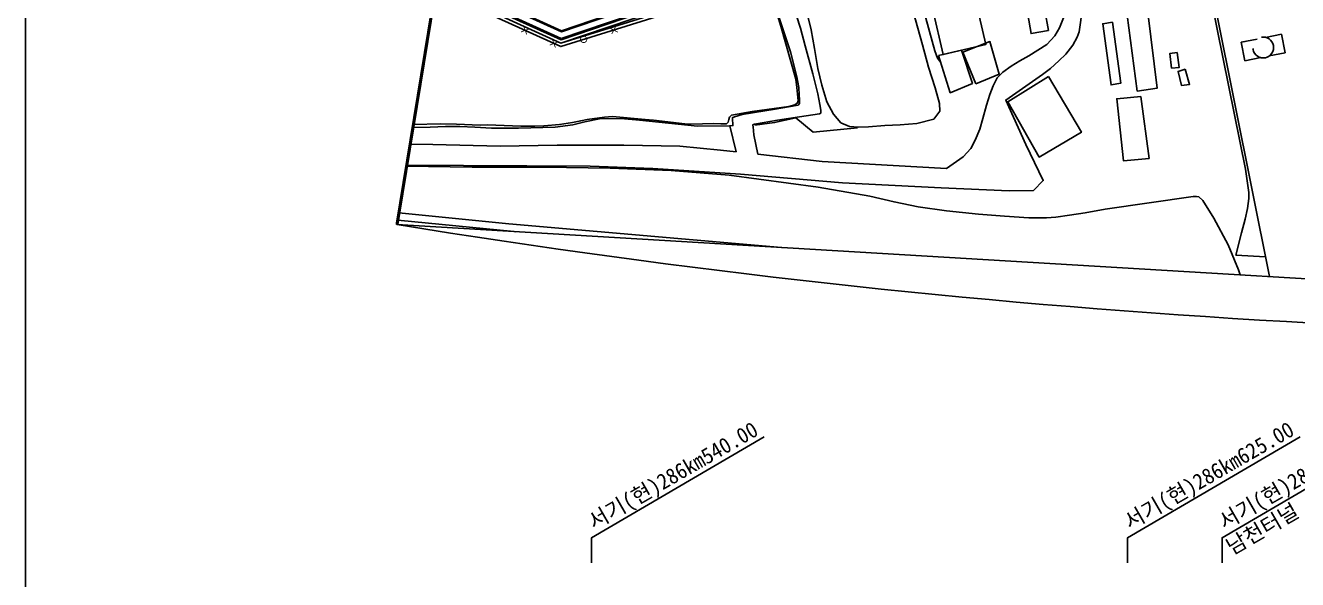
# Model space of a CAD drawing. Header units: millimetres. Extents: x 10470 to 11266, y 1103 to 1807.
# Drawn here: x 10469.9 to 10671.6, y 1362.2 to 1450.2 of the extents above; entities that cross this region are included whole.
import ezdxf
from ezdxf.enums import TextEntityAlignment as Align
from ezdxf.xclip import XClip

# ---------------------------------------------------------------- set-up
doc = ezdxf.new("R2010")
doc.units = ezdxf.units.MM
doc.header["$LTSCALE"] = 10
doc.header["$MEASUREMENT"] = 0
doc.header["$XCLIPFRAME"] = 2
doc.linetypes.add('A-CENTR01', pattern=[2, 1.25, -0.25, 0.25, -0.25])
doc.linetypes.add('DASHED', pattern=[0.75, 0.5, -0.25])
for name, color, linetype in [('TN-MACL', 6, 'A-CENTR01'), ('TZ-BASE', 253, 'Continuous'), ('TZ-LEAL', 1, 'Continuous'), ('TZ-LEAT', 3, 'Continuous')]:
    doc.layers.add(name, color=color, linetype=linetype)
doc.layers.add('TX-PAPR', color=2, linetype='Continuous', plot=False)
doc.styles.get("Standard").update_dxf_attribs({"font": 'GulimChe.ttf'})

# ---------------------------------------------------------------- blocks, each defined once
blk = doc.blocks.new('cjf1')
at = {"color": 0, "lineweight": -3, "ltscale": 5, "const_width": 0.13}
blk.add_lwpolyline([(0.5, 0, 1), (-0.5, 0, 1)], format="xyb", close=True, dxfattribs=at)
blk = doc.blocks.new('cjf2')
at = {"color": 0, "lineweight": -3, "ltscale": 5, "const_width": 0.13}
for points in [[(0.5, 0.5), (-0.5, -0.5)], [(-0.5, 0.5), (0.5, -0.5)]]:
    blk.add_lwpolyline(points, dxfattribs=at)
blk = doc.blocks.new('JD-FGFJ5DTHFDFHDFHDFHDFH')
at = {"layer": 'TZ-BASE', "ltscale": 10}
for p, q in [((17.39, -44.12), (17.38, -44.07)), ((19.3, -43.53), (19.28, -43.45)), ((21.21, -42.93), (21.15, -42.73)), ((15.48, -44.72), (15.48, -44.69))]:
    blk.add_line(p, q, dxfattribs=at)
at = {"layer": 'TZ-BASE', "lineweight": -3, "ltscale": 5, "flags": 128}
blk.add_lwpolyline([(35.42, -39.04), (13.84, -45.75), (-6.02, -36.7)], dxfattribs=at)
at = {"layer": 'TZ-BASE'}
for points in [[(-5.65, -34.49), (13.96, -43.43), (36.05, -35.87), (56.49, -34.75), (77.35, -38.46), (84.18, -39.08), (91.49, -37.47), (96.73, -37.86), (101.21, -37.12), (116.5, -31.95)], [(-5.63, -34.31), (13.97, -43.24), (36.01, -35.69), (56.5, -34.58), (77.38, -38.29), (84.17, -38.9), (91.48, -37.3), (96.72, -37.68), (101.17, -36.95), (116.47, -31.78)], [(-5.85, -35.68), (13.9, -44.68), (36.27, -37.02), (56.42, -35.93), (77.2, -39.62), (84.26, -40.26), (91.58, -38.65), (96.78, -39.03), (101.49, -38.25), (118, -32.68)], [(-5.82, -35.5), (13.91, -44.49), (36.24, -36.85), (56.43, -35.75), (77.22, -39.45), (84.25, -40.08), (91.56, -38.47), (96.77, -38.85), (101.45, -38.08), (116.67, -32.94)]]:
    blk.add_lwpolyline(points, dxfattribs=at)
at = {"layer": 'TZ-BASE', "ltscale": 10}
for points in [[(-5.93, -36.19), (13.87, -45.22), (36.37, -37.52), (56.39, -36.43), (77.13, -40.12), (84.29, -40.76), (91.61, -39.15), (96.8, -39.53), (101.61, -38.74), (116.96, -33.56)], [(76.24, -39.96), (56.19, -36.85), (35.32, -38.55), (13.87, -45.22)]]:
    blk.add_lwpolyline(points, dxfattribs=at)
at = {"layer": 'TZ-BASE', "flags": 128}
for points, elevation in [([(105.26, -52.81), (108.45, -52.34), (106.96, -40.34), (103.65, -40.79), (105.26, -52.81)], 58.72), ([(101.35, -41.9), (99.8, -42.14), (101.11, -51.84), (102.65, -51.57), (101.35, -41.9)], 58.09), ([(73.76, -47.17), (75.62, -53.09), (79.13, -51.6), (77.39, -46.35), (73.76, -47.17)], 54.78), ([(111.6, -46.71), (110.43, -46.87), (110.71, -49.18), (111.89, -49.09), (111.6, -46.71)], 59.71), ([(112.87, -49.34), (111.74, -49.69), (112.3, -51.94), (113.57, -51.75), (112.87, -49.34)], 59.04), ([(105.86, -53.67), (102.02, -54.04), (103.09, -63.9), (107.14, -63.51), (105.86, -53.67)], 58.05)]:
    blk.add_lwpolyline(points, dxfattribs=dict(at, elevation=elevation))
for points in [[(128.14, -43.79), (125.63, -44.29)], [(128.14, -43.79), (128.73, -46.73)], [(124.28, -44.56), (121.77, -45.06)], [(122.38, -44.94), (121.77, -45.06)], [(121.77, -45.06), (122.35, -48)], [(122.35, -48), (124.87, -47.5)], [(126.21, -47.23), (128.73, -46.73)]]:
    blk.add_lwpolyline(points, dxfattribs=at)
at = {"layer": 'TZ-BASE'}
for points, elevation in [([(126.85, -85.3), (123.7, -84.92), (111.05, -83.5), (53.98, -78.1), (5.58, -73.87), (-11.83, -72.13)], 47), ([(127.31, -87.58), (92.52, -84.3), (58.37, -80.97), (4.7, -76.13), (-12.21, -74.46)], 45), ([(127.03, -86.2), (125.8, -86.1), (122.47, -85.76), (110.94, -84.68), (71.21, -80.95), (45.97, -78.61), (6.39, -75.11), (-12.02, -73.31)], 46), ([(127.59, -88.95), (109.08, -87.26), (89.56, -85.48), (67.93, -83.08), (58.93, -82.22), (22.02, -79.25), (3.45, -77.51), (-12.44, -75.85)], 44), ([(128.15, -91.78), (119.83, -90.92), (83.51, -87.77), (42.43, -83.81), (11.94, -80.89), (-12.87, -78.46)], 41), ([(128.05, -91.27), (106.85, -89.05), (72.67, -85.98), (31.46, -82.01), (2.84, -79.28), (-12.76, -77.84)], 42), ([(127.88, -90.42), (103.56, -88.2), (67.41, -84.57), (39.45, -81.94), (-11.83, -77.54), (-12.7, -77.47)], 43)]:
    blk.add_lwpolyline(points, dxfattribs=dict(at, elevation=elevation))
for points in [[(135.78, -130, 56.6), (129.13, -96.68, 56.39), (117.89, -40.6, 56.06), (116.62, -34.2, 55.99)], [(116.22, -34.33, 52.3), (122.44, -65.22, 51.31), (122.99, -68.9, 51.33), (122.95, -69.85, 51.3), (122.73, -71.48, 51.23), (122.38, -73.13, 51.24), (121.79, -75.32, 51.23), (120.91, -78.86, 51.07), (120.91, -78.86, 51.04), (120.91, -78.86, 51.05), (120.91, -78.86, 51.05), (120.91, -78.86, 51.05)], [(47.6, -38.67, 52.91), (48.73, -42.53, 52.93), (51.13, -50.92, 52.99), (51.28, -52.24, 53), (51.5, -54.39, 53.03), (51.39, -54.7, 53.03), (50.94, -55.01, 53.04), (50, -55.28, 53.04), (44.2, -56.05, 53.19), (40.92, -56.63, 55.51), (40.61, -56.96, 55.53), (40.5, -57.32, 55.51), (40.4, -57.73, 55.53), (40.11, -58.02, 55.54), (39.21, -58.02, 55.59), (38.11, -57.97, 55.66), (34.5, -58.07, 55.72), (33.54, -58, 55.81), (28.55, -57.45, 57.93), (27.23, -57.34, 57.94), (22.02, -56.85, 58.06), (20.79, -56.97, 57.8), (18.04, -57.31, 57.86), (17, -57.54, 57.72), (15.7, -57.83, 57.64), (13.64, -58.11, 57.37), (11.13, -58.31, 57.35), (9.75, -58.38, 57.29), (7.49, -58.39, 57.29), (2.24, -58.2, 56.9), (1.03, -58.25, 56.75), (-2.68, -58.06, 56.8)], [(41.66, -62.45, 55.55), (40.65, -58.33, 55.46), (41.14, -58.3, 55.41), (41.05, -57.1, 55.22), (41.04, -57.04, 55.09), (41.41, -56.89, 55.09), (42.6, -56.55, 54.81), (47.83, -55.69, 53.77), (51.48, -55.04, 53.32), (51.71, -54.79, 53.09), (51.71, -54.21, 52.83), (51.66, -53.43, 52.66), (51.58, -52.26, 52.54), (51.3, -50.57, 52.58), (50.28, -46.61, 52.26), (48.23, -40.39, 51.98), (47.49, -38.06, 51.93)], [(45.09, -62.82, 55.34), (44.45, -59.77, 55.35), (44.34, -58.5, 55), (44.32, -58.21, 55), (44.36, -58.11, 55), (44.54, -58.06, 55), (48.23, -57.46, 55), (51.69, -56.89, 53.66), (54.86, -56.43, 52.79), (55.07, -56.32, 52.77), (55.11, -55.87, 52.6), (54.93, -54.95, 52.47), (54.62, -53.23, 52.5), (53.82, -50.1, 52.46), (52.6, -45.65, 52.5), (51.87, -42.81, 52.1), (50.57, -38.92, 51.79), (50.17, -37.84, 51.76)], [(-10.59, -64.58, 53.69), (-1.6, -64.62, 54.41), (18.52, -64.71, 55.14), (28.42, -65.09, 55.29), (42.37, -66, 55.39), (58.52, -67.38, 54.52), (74.16, -68.18, 53.66), (84.98, -68.63, 53.76), (88.81, -68.61, 53.76), (90.36, -67.02, 53.8), (87.59, -61.32, 53.71), (84.42, -54.25, 53.46), (90.23, -50.2, 53.92), (91.49, -49.23, 54.1), (92.85, -48.04, 54.3), (93.93, -46.94, 54.54), (95.07, -45.54, 54.85), (95.76, -44.27, 54.99), (96.08, -43.44, 55.06), (96.33, -41.57, 55.19), (96.49, -40.07, 55.29), (96.49, -40.01, 55.29)], [(93.77, -39.81, 54.37), (93.76, -40.1, 54.32), (93.56, -41.2, 54.33), (92.96, -42.76, 54.28), (92.21, -44.07, 53.99), (90.94, -45.4, 53.91), (89.51, -46.33, 53.75), (88.06, -47.2, 53.62), (86.62, -48.04, 53.67), (85.26, -48.85, 53.67), (83.94, -49.82, 53.59), (83.03, -50.73, 53.39), (82.42, -52.01, 53.43), (81.87, -53.38, 53.43), (81.35, -55.07, 53.44), (80.8, -57.19, 53.44), (80.29, -58.84, 53.44), (79.58, -60.59, 53.49), (78.89, -61.91, 53.53), (77.67, -63.25, 53.73), (75.02, -65.08, 53.75), (55.32, -63.99, 54.46), (45.09, -62.82, 55.34)], [(69.4, -39.41, 49.87), (70.09, -41.49, 49.94), (71.19, -45.46, 50.21), (72.15, -49, 50.4), (73.23, -52.31, 50.42), (73.89, -54.8, 50.63), (73.95, -56.01, 50.88), (73, -57.28, 51.07), (70.29, -57.95, 51.17), (67.67, -58.15, 51.3), (65.22, -58.3, 51.36), (62.67, -58.48, 51.41), (60.98, -58.57, 51.47), (59.63, -58.46, 51.62), (58.28, -57.87, 51.76), (57.09, -56.48, 51.85), (56.06, -54.53, 51.83), (55.26, -51.89, 51.8), (54.6, -49.25, 51.67), (54.09, -46.05, 51.47), (53.53, -43.11, 51.25), (53.06, -41.15, 51.07), (52.42, -38.63, 50.23)], [(74.11, -48.28, 53.52), (73.59, -47.57, 53.53), (73.14, -46.42, 53.53), (71.34, -39.7, 53.44)], [(72.85, -39.94, 55.01), (74.5, -47.02, 55), (81.27, -45.42, 54.88), (80.17, -40.89, 54.95)], [(91.19, -50.52, 57.38), (96.4, -59.36, 57.28), (89.73, -63.3, 57.33), (84.76, -54.52, 57.18), (91.19, -50.52, 57.38)], [(40.65, -58.33, 56.17), (35.51, -58.41, 56.75), (26.3, -57.46, 57.51), (23.35, -57.17, 57.56), (19.98, -57.21, 57.59), (17.64, -57.7, 57.58), (15.75, -58.18, 57.58), (12.96, -58.55, 57.58), (7.14, -58.71, 57.18), (2.87, -58.7, 56.94), (0.19, -58.57, 56.71), (-2.18, -58.46, 56.34), (-4.43, -58.42, 55.95), (-6.88, -58.53, 55.68), (-9.61, -58.59, 55.41)], [(-2.68, -58.06, 56.8), (-5.26, -58.02, 56.82), (-9.53, -58.1, 56.42)], [(60.89, -58.63, 52.83), (53.88, -59.36, 54.58), (51.11, -57.06, 54.59), (47.74, -57.81, 55.34), (44.6, -58.22, 55.56)], [(79.62, -57.96, 53.52), (79.62, -57.96, 53.52)], [(41.66, -62.45, 55.55), (39.18, -62.19, 55.42), (32.72, -61.57, 55.58), (23.85, -61.42, 55.27), (13.27, -61.41, 54.55), (4.22, -61.56, 54.03), (-6.44, -61.3, 53.17), (-10.04, -61.24, 52.94)], [(-10.62, -64.76, 52.89), (-0.22, -64.92, 53.72), (11.25, -64.9, 54.21), (21.65, -65.03, 54.97), (31.35, -65.43, 55.02), (40.56, -66.14, 54.93), (54.64, -68.08, 54.25), (62.85, -69.51, 53.91), (66.71, -70.41, 53.96), (70.5, -71.18, 53.88), (75.02, -71.85, 53.64), (80.08, -72.34, 53.69), (84.2, -72.69, 53.69), (88.06, -72.93, 53.69), (90.87, -72.96, 53.78), (92.38, -72.85, 53.99), (94.5, -72.53, 54.59), (97.03, -72.14, 55.24), (100.18, -71.58, 55.9), (114.14, -69.56, 59.17), (114.64, -69.54, 59.19), (115.05, -69.61, 59.35), (115.69, -70.19, 58.66), (117.4, -72.98, 55.36), (119.71, -77.24, 52.77), (121.33, -81.2, 49.08), (121.71, -82.44, 48.85), (122.98, -82.4, 48.74), (123.44, -87.6, 43.83), (123.49, -88.24, 43.79)], [(-10.59, -64.58, 53.02), (-1.6, -64.62, 53.67), (18.52, -64.71, 55.09), (28.42, -65.09, 55.36), (42.37, -66, 55.66), (58.52, -67.38, 54.59), (74.16, -68.18, 54.11), (84.98, -68.63, 53.82)], [(123.49, -88.65, 43.82), (123.49, -88.65, 43.82), (104.9, -86.66, 43.84), (84.92, -85.14, 43.69), (72.05, -83.97, 43.58), (57.14, -82.75, 43.52), (34.36, -80.58, 43.68), (9.59, -77.9, 43.69), (-4.76, -76.9, 43.74), (-12.5, -76.23, 43.75)], [(128.11, -91.57, 40.37), (125.36, -91.32, 40.37), (109.25, -89.77, 40.37), (93.03, -88.23, 40.37), (77.07, -86.67, 40.37), (52.37, -84.56, 40.33), (30.63, -82.5, 40.33), (8.78, -80.64, 40.33), (-8.42, -79.01, 40.33), (-12.89, -78.6, 40.33)], [(-12.67, -77.27, 43.33), (11.07, -79.45, 43.33), (44.68, -82.59, 43.33), (78.47, -85.63, 43.34), (109.62, -88.71, 43.34), (127.88, -90.41, 43.34)], [(-12.67, -77.27, 43.72), (11.07, -79.45, 43.71), (44.68, -82.59, 43.38), (78.47, -85.63, 43.23), (109.62, -88.71, 43.05), (127.88, -90.41, 43.19)], [(-13, -79.29, 40.17), (-12.94, -79.3, 40.17), (26.52, -82.78, 40.19), (58.3, -85.63, 40.37), (97.54, -89.26, 40.37), (128.23, -92.17, 40.37)], [(120.91, -78.86, 51.05), (120.91, -78.86, 51.05), (125.61, -79.1, 51.17)]]:
    blk.add_polyline3d(points, dxfattribs=at)
for points in [[(87.89, -40.67, 54.91), (88.42, -43.69, 54.91), (91.18, -43.19, 55.11), (90.6, -40.04, 55.14)], [(79.65, -51.68, 55.63), (83.39, -50.15, 55.65), (81.9, -44.96, 55.65), (77.62, -46.62, 55.65)]]:
    blk.add_polyline3d(points, close=True, dxfattribs=at)
at = {"layer": 'TZ-BASE', "linetype": 'DASHED'}
blk.add_circle((125.25, -45.9), 1.65, dxfattribs=at)
at = {"layer": 'TZ-BASE'}
for name, p, rotation in [('cjf2', (8.2, -43.18), 155.4997433520656), ('cjf1', (17.47, -44.62), 197.2658224561545), ('cjf2', (22.25, -43.14), 197.2658224561545), ('cjf2', (12.75, -45.26), 155.4997433520656)]:
    blk.add_blockref(name, p, dxfattribs=dict(at, rotation=rotation))

msp = doc.modelspace()

# ---------------------------------------------------------------- linework, layer by layer
at = {"layer": 'TN-MACL', "const_width": 0.5}
msp.add_lwpolyline([(10528.82, 1418.56), (10553.09, 1566.58)], dxfattribs=at)
at = {"layer": 'TX-PAPR'}
msp.add_lwpolyline([(10469.89, 1103.05), (11265.89, 1103.05), (11265.89, 1619.05), (10469.89, 1619.05)], close=True, dxfattribs=at)
at = {"layer": 'TX-PAPR', "flags": 128}
msp.add_lwpolyline([(11259.07, 1417.61, -0.004683), (11118.45, 1412.74, 0.004124), (10803.22, 1402.18, -0.050728), (10528.82, 1418.56), (10553.09, 1566.58, 0.05068), (10796.96, 1552.05, -0.004124), (11114.66, 1562.69, 0.00473), (11253.88, 1567.53), (11259.07, 1417.61)], format="xyb", dxfattribs=at)
at = {"layer": 'TZ-LEAL'}
for points in [[(10587.07, 1384.9), (10559.68, 1368.87), (10559.68, 1364.87)], [(10672.07, 1384.9), (10644.68, 1368.87), (10644.68, 1364.87)], [(10687.07, 1384.9), (10659.68, 1368.87), (10659.68, 1364.87)]]:
    msp.add_lwpolyline(points, dxfattribs=at)

# ---------------------------------------------------------------- block references
at = {"layer": 'TZ-BASE'}
ref = msp.add_blockref('JD-FGFJ5DTHFDFHDFHDFHDFH', (10540.95, 1492.57), dxfattribs=at)
XClip(ref).set_block_clipping_path([(718.1172560329, -74.9584290319), (577.4998395002, -79.8277429005), (262.2652929114, -90.3914462406), (-12.135603591, -74.0117691057), (12.135603591, 74.0117691059), (256.0050830326, 59.4778627331), (573.7128468014, 70.1244451005), (712.9272455615, 74.9584853945)])

# ---------------------------------------------------------------- texts
at = {"layer": 'TZ-LEAT'}
for s, p in [('서기(현)286km540.00', (10573.18, 1377.66)), ('서기(현)286km625.00', (10658.18, 1377.66)), ('서기(현)286km640.00', (10673.18, 1377.66))]:
    msp.add_text(s, height=2.5, rotation=30, dxfattribs=at).set_placement(p, align=Align.CENTER)
msp.add_text('남천터널 시점', height=2.5, rotation=30, dxfattribs=at).set_placement((10661.23, 1366.07))

doc.saveas('drawing.dxf')
